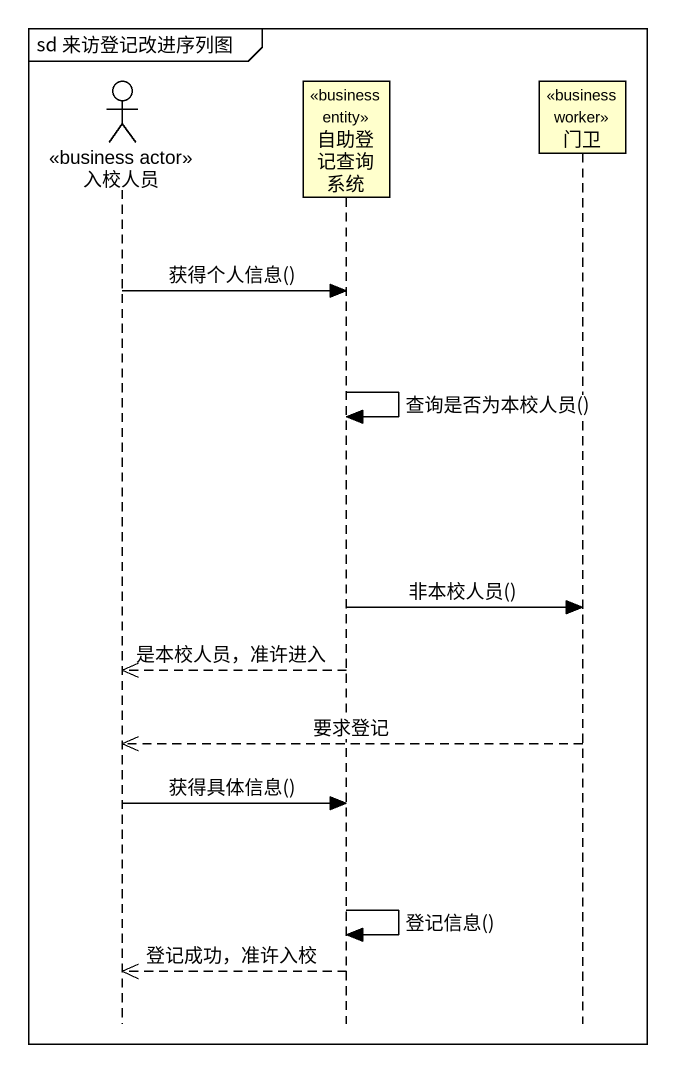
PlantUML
@startuml
mainframe sd 来访登记改进序列图
hide footbox
actor 入校人员 <<business actor>>
participant 自助登记查询系统 <<business entity>>
participant 门卫 <<business worker>>

入校人员 -> 自助登记查询系统 : 获得个人信息()
自助登记查询系统 -> 自助登记查询系统 : 查询是否为本校人员()
自助登记查询系统 -> 门卫 : 非本校人员()
自助登记查询系统 -->> 入校人员 : 是本校人员，准许进入
门卫 -->> 入校人员 : 要求登记
入校人员 -> 自助登记查询系统 : 获得具体信息()
自助登记查询系统 -> 自助登记查询系统 : 登记信息()
自助登记查询系统 -->> 入校人员 : 登记成功，准许入校
@enduml
